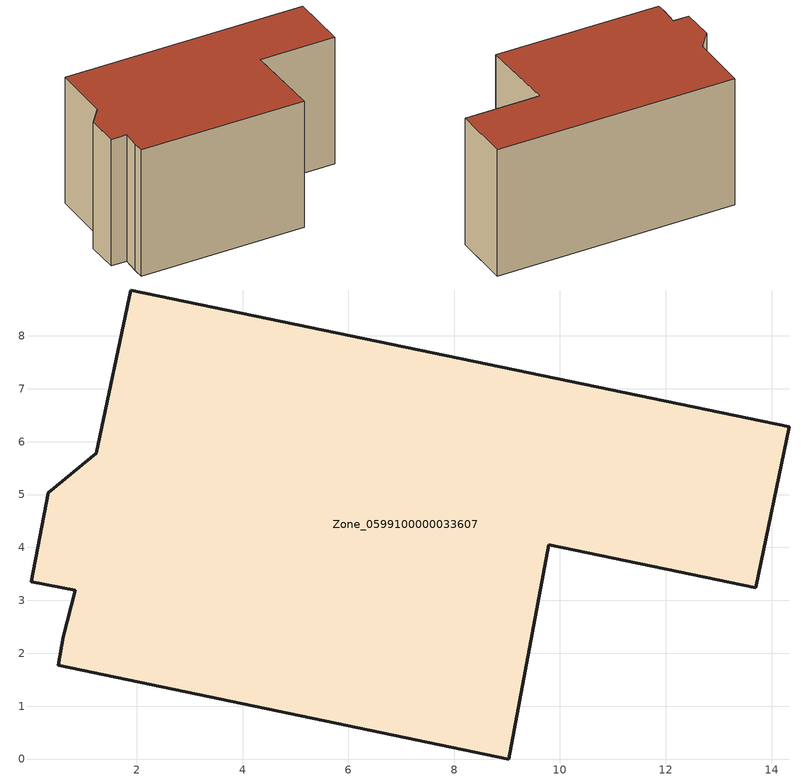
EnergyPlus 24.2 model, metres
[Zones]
Zone_0599100000033607
 floor ground (C_G): 1.89,8.87 14.34,6.28 13.71,3.24 9.79,4.05 9.03,0 0.51,1.77 0.61,2.31 0.83,3.19 0,3.35 0.33,5.04 1.24,5.78 z0
 wall outside (C_F): 9.03,0 9.79,4.05 13.71,3.24 14.34,6.28 1.89,8.87 1.24,5.78 0.33,5.04 0,3.35 0.83,3.19 0.61,2.31 0.51,1.77 9.03,0 z0:7.04
 roof outside (C_R): 0.83,3.19 0.61,2.31 0.51,1.77 9.03,0 9.79,4.05 13.71,3.24 14.34,6.28 1.89,8.87 1.24,5.78 0.33,5.04 0,3.35 z7.04
[BUILDING]
Pand.0599100000033607: North Axis=0; Terrain=City; Loads Convergence Tolerance Value=0.04; Temperature Convergence Tolerance Value=0.4; Solar Distribution=FullExterior; Maximum Number of Warmup Days=25; Minimum Number of Warmup Days=1
[Site:Location]
Rotterdam.The.Hague.AP_ZH_NLD Design_Conditions: Latitude=51.96; Longitude=4.45; Time Zone=1; Elevation=-4.5
[SITE:GROUNDTEMPERATURE:BUILDINGSURFACE]
18, 18, 18, 18, 18, 18, 18, 18, 18, 18, 18, 18
[MATERIAL] Thermal Absorptance=0.9; Solar Absorptance=0.7; Visible Absorptance=0.7
Name | Roughness | Thickness | Conductivity | Density | Specific Heat
G.D.1965 | MediumSmooth | 0.15 | 1 | 540 | 1210
F.D.1965 | Rough | 0.3 | 0.857143 | 1920 | 840
R.D.1965 | MediumRough | 0.2 | 0.08 | 1500 | 1000
[CONSTRUCTION]
C_G: G.D.1965
C_F: F.D.1965
C_R: R.D.1965
[ZONE]
Zone_0599100000033607: Type=1; Multiplier=1; Ceiling Height=Autocalculate; Volume=Autocalculate; Floor Area=autocalculate; Part of Total Floor Area=Yes
[ZONEINFILTRATION:DESIGNFLOWRATE]
Infil_Zone_0599100000033607: Zone or ZoneList or Space or SpaceList=Zone_0599100000033607; Schedule=AlwaysOn; Design Flow Rate Calculation Method=Flow/Area; Flow Rate per Floor Area=0.0042; Constant Term Coefficient=1; Temperature Term Coefficient=0; Velocity Term Coefficient=0; Velocity Squared Term Coefficient=0
[HVACTEMPLATE:ZONE:IDEALLOADSAIRSYSTEM]
Zone_0599100000033607: Maximum Heating Supply Air Temperature=50; Minimum Cooling Supply Air Temperature=13; Maximum Heating Supply Air Humidity Ratio=0.0156; Minimum Cooling Supply Air Humidity Ratio=0.0077; Heating Limit=NoLimit; Cooling Limit=NoLimit; Dehumidification Control Type=ConstantSensibleHeatRatio; Cooling Sensible Heat Ratio=0.7; Dehumidification Setpoint=60; Humidification Control Type=None; Humidification Setpoint=30; Outdoor Air Method=None; Outdoor Air Flow Rate per Person=0.00944; Outdoor Air Flow Rate per Zone Floor Area=0; Outdoor Air Flow Rate per Zone=0; Demand Controlled Ventilation Type=None; Outdoor Air Economizer Type=NoEconomizer; Heat Recovery Type=None; Sensible Heat Recovery Effectiveness=0.7; Latent Heat Recovery Effectiveness=0.65
[ZONECONTROL:THERMOSTAT]
ThermostatControl_Zone_0599100000033607: Zone or ZoneList=Zone_0599100000033607; Control Type Schedule=DualSetpointControlType; Control 1=Thermostat_Zone_0599100000033607; Temperature Difference Between Cutout And Setpoint=0
[THERMOSTATSETPOINT:DUALSETPOINT]
Thermostat_Zone_0599100000033607: Heating Setpoint Temperature Schedule=HeatingSetpoint_Zone_0599100000033607; Cooling Setpoint Temperature Schedule=CoolingSetpoint_Zone_0599100000033607
[SCHEDULE:COMPACT]
HeatingSetpoint_Zone_0599100000033607: Through: 12/31, For: AllDays, Until: 24:00, 21
CoolingSetpoint_Zone_0599100000033607: Through: 12/31, For: AllDays, Until: 24:00, 24
DualSetpointControlType: Through: 12/31, For: AllDays, Until: 24:00, 4
AlwaysOn: Through: 12/31, For: AllDays, Until: 24:00, 1
